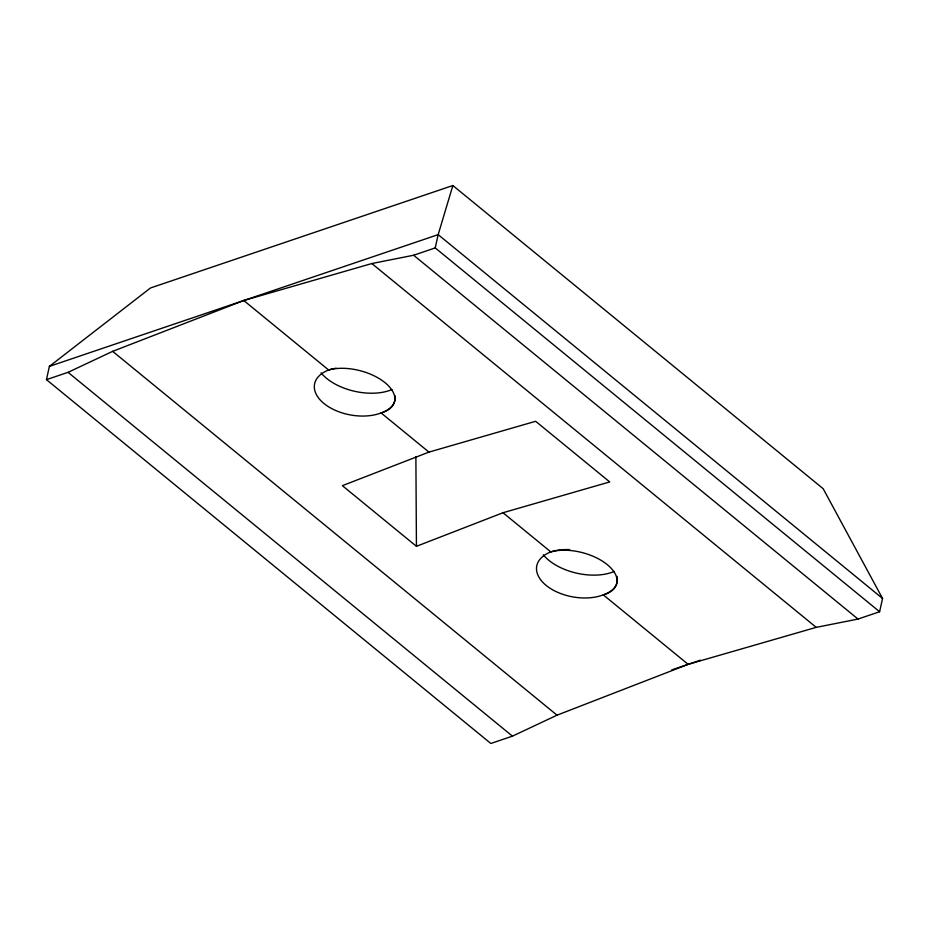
<?xml version="1.0" encoding="UTF-8"?>
<svg xmlns="http://www.w3.org/2000/svg" width="929" height="929" viewBox="0 0 929 929"><rect width="100%" height="100%" fill="white"/><g stroke="black" fill="none" stroke-linecap="round" stroke-linejoin="round"><path stroke-width="1.39" d="M46.45 379.647L49.388 366.374L150.475 287.978L452.864 185.521L823.175 488.712L882.55 598.473L879.612 611.746L858.013 619.062L816.219 627.365L688.157 664.34L557.028 715.179L512.436 736.151L490.837 743.479L46.45 379.647L68.049 372.332L112.653 351.348L243.781 300.508L371.832 263.534L413.626 255.243L435.225 247.915L879.612 611.746M435.225 247.915L438.163 234.642L452.864 185.521M428.943 452.109L342.371 485.67L416.436 546.31L503.007 512.738L609.714 481.93L535.65 421.29L428.943 452.109L381.099 412.929A40.969 23.887 10.2 0 1 323.919 403.465A40.969 23.887 10.2 0 1 328.645 369.997L243.781 300.508M49.388 366.374L438.163 234.642L882.55 598.473M671.795 669.89L700.443 660.182M413.626 255.243L858.013 619.062M371.832 263.534L816.219 627.365M503.007 512.738L550.851 551.919A40.969 21.413 14.7 0 1 607.299 564.658A40.969 21.413 14.7 0 1 603.293 594.862L688.157 664.34M112.653 351.348L557.028 715.179M68.049 372.332L512.436 736.151M415.878 456.696L416.436 546.31M395.034 395.696A40.957 22.668 12.5 0 1 381.099 412.929A40.969 21.413 14.7 0 0 385.105 382.736A40.969 21.413 14.7 0 0 328.645 369.997A40.957 22.668 12.5 0 1 336.124 368.232M616.995 576.375A40.957 22.668 12.5 0 1 603.281 594.85A40.969 23.887 10.2 0 1 546.113 585.386A40.969 23.887 10.2 0 1 550.839 551.907A40.957 22.668 12.5 0 1 569.651 549.608M614.15 571.451A45.056 24.932 12.5 0 1 543.268 554.776M391.957 389.541A45.056 24.932 12.5 0 1 321.074 372.866"/></g></svg>
